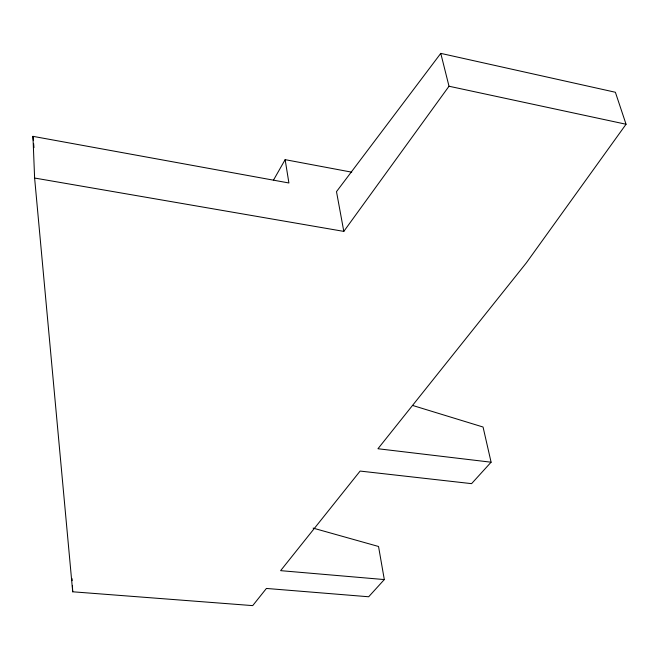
<?xml version="1.0" encoding="UTF-8"?>
<svg xmlns="http://www.w3.org/2000/svg" width="659" height="659" viewBox="0 0 659 659"><rect width="100%" height="100%" fill="white"/><g stroke="black" fill="none" stroke-linecap="round" stroke-linejoin="round"><path stroke-width="0.99" d="M273.584 179.948L285.141 159.659L351.725 172.164M285.141 159.659L288.914 182.98L32.95 136.339L34.614 178.037L343.809 231.391L336.494 191.645L440.772 53.379L615.382 92.26L626.05 124.246L526.327 262.883L377.953 448.738L491.095 462.206L483.055 427.024L412.6 405.45M343.809 231.391L449.01 86.238L440.772 53.379M313.116 528.114L378.538 546.484L384.312 579.566L368.669 596.766L266.409 588.446L252.702 605.621L72.712 591.79L34.614 178.037M491.095 462.206L471.58 483.648L360.119 471.07L280.619 570.653L384.312 579.566M449.01 86.238L626.05 124.246M32.95 136.339L33.321 140.441M33.601 143.514L33.971 147.608M72.07 578.651L72.169 580.67M72.416 585.727L72.712 591.79"/></g></svg>
